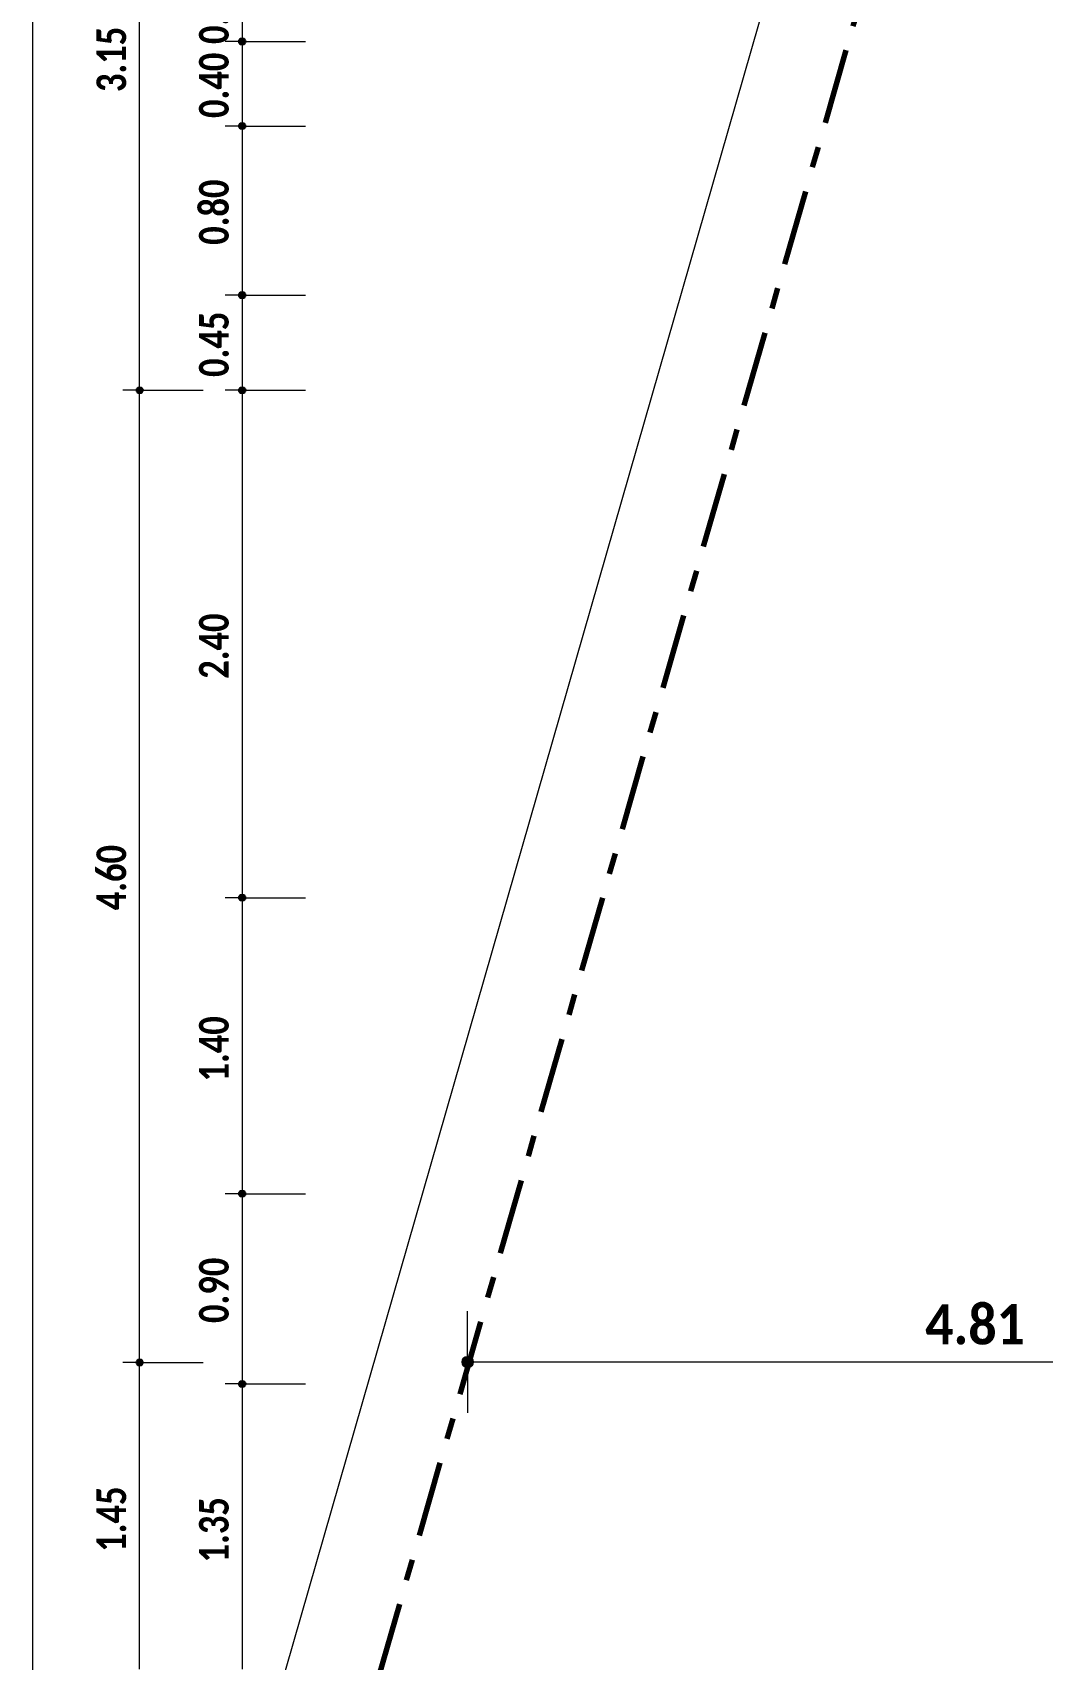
# Model space of a CAD drawing. Header units: metres. Extents: x -144 to 1000, y -717 to 29.
# Drawn here: x 868.25 to 873.03, y -569.43 to -561.73 of the extents above; entities that cross this region are included whole.
import ezdxf

# ---------------------------------------------------------------- set-up
doc = ezdxf.new("R2010")
doc.units = ezdxf.units.M
doc.linetypes.add('Dash Dot 3_16_', pattern=[0.595313, 0.357187, -0.119063, 0, -0.119063])
doc.layers.get('0').update_dxf_attribs({"color": 1})
doc.layers.add('A-ANNO-DIMS', color=1, linetype='Continuous', lineweight=9)
doc.layers.add('A-DETL', color=1, linetype='Continuous', lineweight=9)
doc.styles.add('Calibri_B_4', font='calibrib.ttf', dxfattribs={"height": 0.1125})
doc.styles.add('Calibri_B_7', font='calibrib.ttf', dxfattribs={"width": 0.8, "height": 0.18})

# ---------------------------------------------------------------- blocks, each defined once
blk = doc.blocks.new('J')
at = {"layer": 'A-ANNO-DIMS', "lineweight": 25}
h = blk.add_hatch(color=256, dxfattribs=at)
edge = h.paths.add_edge_path()
edge.add_arc((862.5387, -502.9254), 0.015, 0, 360)
h = blk.add_hatch(color=256, dxfattribs=at)
edge = h.paths.add_edge_path()
edge.add_arc((862.5387, -502.9254), 0.015, 0, 360)
h = blk.add_hatch(color=256, dxfattribs=at)
edge = h.paths.add_edge_path()
edge.add_arc((862.5387, -503.3254), 0.015, 0, 360)
h = blk.add_hatch(color=256, dxfattribs=at)
edge = h.paths.add_edge_path()
edge.add_arc((862.5387, -503.3254), 0.015, 0, 360)
h = blk.add_hatch(color=256, dxfattribs=at)
edge = h.paths.add_edge_path()
edge.add_arc((862.5387, -504.1254), 0.015, 0, 360)
h = blk.add_hatch(color=256, dxfattribs=at)
edge = h.paths.add_edge_path()
edge.add_arc((862.5387, -504.1254), 0.015, 0, 360)
h = blk.add_hatch(color=256, dxfattribs=at)
edge = h.paths.add_edge_path()
edge.add_arc((862.0536, -504.5754), 0.015, 0, 360)
h = blk.add_hatch(color=256, dxfattribs=at)
edge = h.paths.add_edge_path()
edge.add_arc((862.0536, -504.5754), 0.015, 0, 360)
h = blk.add_hatch(color=256, dxfattribs=at)
edge = h.paths.add_edge_path()
edge.add_arc((862.5387, -504.5754), 0.015, 0, 360)
h = blk.add_hatch(color=256, dxfattribs=at)
edge = h.paths.add_edge_path()
edge.add_arc((862.5387, -504.5754), 0.015, 0, 360)
h = blk.add_hatch(color=256, dxfattribs=at)
edge = h.paths.add_edge_path()
edge.add_arc((862.5387, -506.9754), 0.015, 0, 360)
h = blk.add_hatch(color=256, dxfattribs=at)
edge = h.paths.add_edge_path()
edge.add_arc((862.5387, -506.9754), 0.015, 0, 360)
h = blk.add_hatch(color=256, dxfattribs=at)
edge = h.paths.add_edge_path()
edge.add_arc((862.5387, -508.3755), 0.015, 0, 360)
h = blk.add_hatch(color=256, dxfattribs=at)
edge = h.paths.add_edge_path()
edge.add_arc((862.5387, -508.3755), 0.015, 0, 360)
at = {"layer": 'A-ANNO-DIMS', "lineweight": 25, "true_color": 0x0000ff}
h = blk.add_hatch(color=5, dxfattribs=at)
edge = h.paths.add_edge_path()
edge.add_arc((863.605, -509.1717), 0.025, 0, 360)
at = {"layer": 'A-ANNO-DIMS', "lineweight": 25}
h = blk.add_hatch(color=256, dxfattribs=at)
edge = h.paths.add_edge_path()
edge.add_arc((862.0536, -509.1744), 0.015, 0, 360)
h = blk.add_hatch(color=256, dxfattribs=at)
edge = h.paths.add_edge_path()
edge.add_arc((862.0536, -509.1744), 0.015, 0, 360)
h = blk.add_hatch(color=256, dxfattribs=at)
edge = h.paths.add_edge_path()
edge.add_arc((862.5387, -509.2755), 0.015, 0, 360)
h = blk.add_hatch(color=256, dxfattribs=at)
edge = h.paths.add_edge_path()
edge.add_arc((862.5387, -509.2755), 0.015, 0, 360)
at = {"layer": 'A-ANNO-DIMS', "color": 5, "true_color": 0x0000ff}
for p, q in [((862.1935, -512.5465), (869.1743, -488.2546)), ((863.605, -509.1717), (863.605, -508.9317)), ((863.605, -509.1717), (868.4198, -509.1717)), ((863.605, -509.1717), (863.605, -509.4117))]:
    blk.add_line(p, q, dxfattribs=at)
at = {"layer": 'A-ANNO-DIMS'}
for p, q in [((861.5472, -489.3257), (861.5472, -510.9254)), ((862.0536, -504.5754), (862.0536, -501.4254)), ((862.5387, -502.6254), (862.5387, -502.9254)), ((862.5387, -502.9254), (862.4587, -502.9254)), ((862.5387, -502.9254), (862.4587, -502.9254)), ((862.5387, -502.9254), (862.8387, -502.9254)), ((862.5387, -502.9254), (862.5387, -503.3254)), ((862.5387, -502.9254), (862.8387, -502.9254)), ((862.5387, -503.3254), (862.4587, -503.3254)), ((862.5387, -503.3254), (862.4587, -503.3254)), ((862.5387, -503.3254), (862.8387, -503.3254)), ((862.5387, -503.3254), (862.5387, -504.1254)), ((862.5387, -503.3254), (862.8387, -503.3254)), ((862.5387, -504.1254), (862.4587, -504.1254)), ((862.5387, -504.1254), (862.4587, -504.1254)), ((862.5387, -504.1254), (862.8387, -504.1254)), ((862.5387, -504.1254), (862.5387, -504.5754)), ((862.5387, -504.1254), (862.8387, -504.1254)), ((862.0536, -504.5754), (861.9736, -504.5754)), ((862.0536, -504.5754), (861.9736, -504.5754)), ((862.0536, -509.1744), (862.0536, -504.5754)), ((862.0536, -504.5754), (862.3536, -504.5754)), ((862.0536, -504.5754), (862.3536, -504.5754)), ((862.5387, -504.5754), (862.4587, -504.5754)), ((862.5387, -504.5754), (862.4587, -504.5754)), ((862.5387, -504.5754), (862.8387, -504.5754)), ((862.5387, -504.5754), (862.5387, -506.9754)), ((862.5387, -504.5754), (862.8387, -504.5754)), ((862.5387, -506.9754), (862.4587, -506.9754)), ((862.5387, -506.9754), (862.4587, -506.9754)), ((862.5387, -506.9754), (862.8387, -506.9754)), ((862.5387, -506.9754), (862.5387, -508.3755)), ((862.5387, -506.9754), (862.8387, -506.9754)), ((862.5387, -508.3755), (862.4587, -508.3755)), ((862.5387, -508.3755), (862.4587, -508.3755)), ((862.5387, -508.3755), (862.8387, -508.3755)), ((862.5387, -508.3755), (862.5387, -509.2755)), ((862.5387, -508.3755), (862.8387, -508.3755)), ((862.0536, -509.1744), (861.9736, -509.1744)), ((862.0536, -509.1744), (861.9736, -509.1744)), ((862.0536, -510.6254), (862.0536, -509.1744)), ((862.0536, -509.1744), (862.3536, -509.1744)), ((862.0536, -509.1744), (862.3536, -509.1744)), ((862.5387, -509.2755), (862.4587, -509.2755)), ((862.5387, -509.2755), (862.4587, -509.2755)), ((862.5387, -509.2755), (862.8387, -509.2755)), ((862.5387, -509.2755), (862.5387, -510.6254)), ((862.5387, -509.2755), (862.8387, -509.2755))]:
    blk.add_line(p, q, dxfattribs=at)
at = {"layer": 'A-ANNO-DIMS', "lineweight": 25}
for centre in [(862.5387, -502.9254), (862.5387, -502.9254), (862.5387, -503.3254), (862.5387, -503.3254), (862.5387, -504.1254), (862.5387, -504.1254), (862.0536, -504.5754), (862.0536, -504.5754), (862.5387, -504.5754), (862.5387, -504.5754), (862.5387, -506.9754), (862.5387, -506.9754), (862.5387, -508.3755), (862.5387, -508.3755), (862.0536, -509.1744), (862.0536, -509.1744), (862.5387, -509.2755), (862.5387, -509.2755)]:
    blk.add_circle(centre, 0.015, dxfattribs=at)
at = {"layer": 'A-ANNO-DIMS', "color": 5, "lineweight": 25, "true_color": 0x0000ff}
blk.add_circle((863.605, -509.1717), 0.025, dxfattribs=at)
at = {"layer": 'A-DETL', "color": 7, "linetype": 'Dash Dot 3_16_', "lineweight": 70}
blk.add_line((862.6088, -512.6658), (869.5897, -488.374), dxfattribs=at)
at = {"layer": 'A-DETL', "color": 253, "true_color": 0xb6b6b6}
blk.add_line((863.605, -509.1744), (863.605, -509.2744), dxfattribs=at)
blk.add_line((863.605, -509.1744), (863.605, -509.2744), dxfattribs=at)
blk.add_line((863.605, -509.1744), (863.605, -509.2744), dxfattribs=at)
blk.add_line((863.605, -509.1744), (863.605, -509.2744), dxfattribs=at)
at = {"layer": 'A-ANNO-DIMS', "style": 'Calibri_B_4', "width": 0.8}
for s, p in [('0.30', (862.4746, -502.9371)), ('3.15', (861.9896, -503.1645)), ('0.40', (862.4746, -503.2871)), ('0.80', (862.4746, -503.8871)), ('0.45', (862.4746, -504.5121)), ('2.40', (862.4746, -505.9397)), ('4.60', (861.9896, -507.0348)), ('1.40', (862.4746, -507.8449)), ('0.90', (862.4746, -508.9871)), ('1.45', (861.9896, -510.0694)), ('1.35', (862.4746, -510.1199))]:
    blk.add_text(s, height=0.14, rotation=90, dxfattribs=at).set_placement(p)
at = {"layer": 'A-ANNO-DIMS', "color": 5, "true_color": 0x0000ff, "style": 'Calibri_B_7', "width": 0.9}
blk.add_text('4.81', height=0.19, dxfattribs=at).set_placement((865.7693, -509.0884))

msp = doc.modelspace()

# ---------------------------------------------------------------- block references
at = {"color": 3}
msp.add_blockref('J', (6.7051, -58.8503), dxfattribs=at)

doc.saveas('drawing.dxf')
